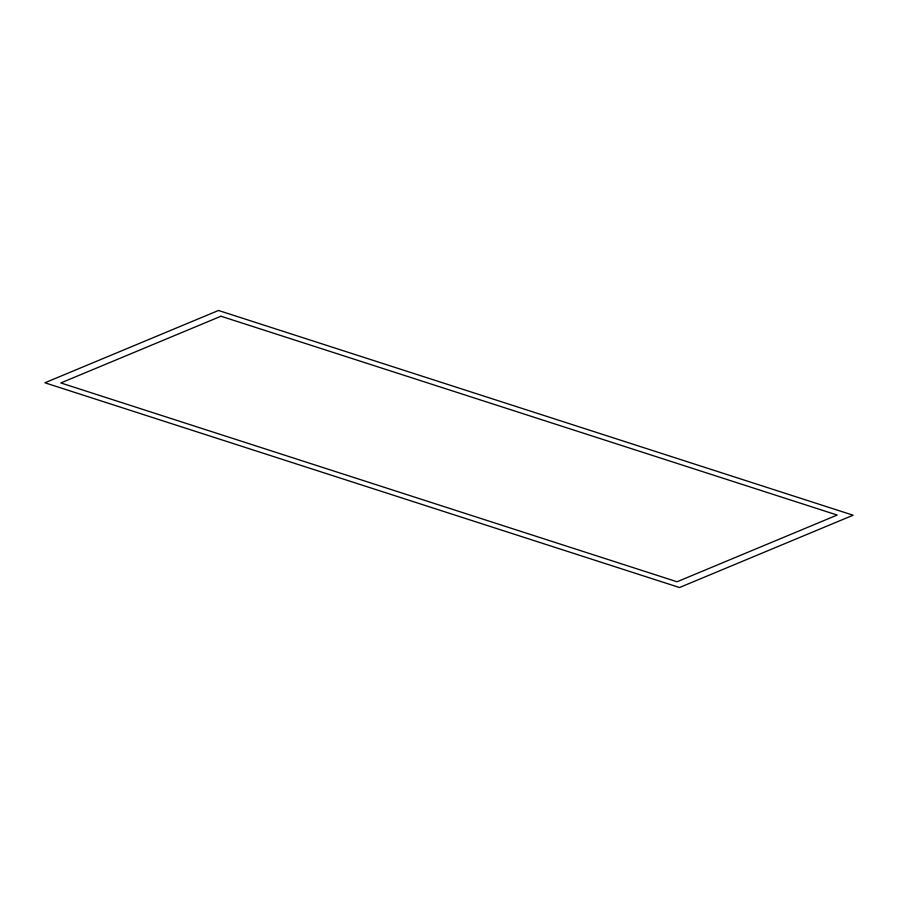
<?xml version="1.0" encoding="UTF-8"?>
<svg xmlns="http://www.w3.org/2000/svg" width="898" height="898" viewBox="0 0 898 898"><rect width="100%" height="100%" fill="white"/><g stroke="black" fill="none" stroke-linecap="round" stroke-linejoin="round"><path stroke-width="1.35" d="M218.495 310.472L44.9 382.784L679.505 587.528L853.1 515.216L218.495 310.472M220.975 316.231L60.817 382.952L677.025 581.769L837.183 515.048L220.975 316.231"/></g></svg>
